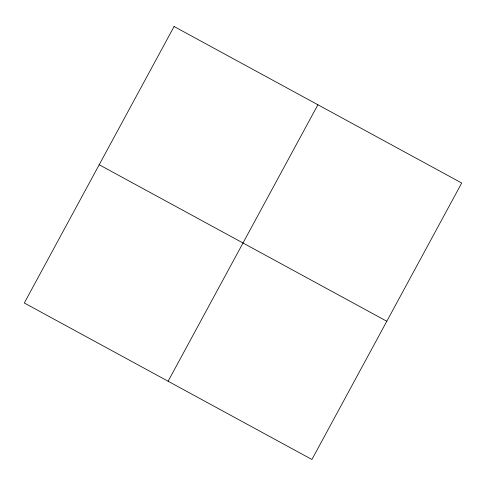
<?xml version="1.0" encoding="UTF-8"?>
<svg xmlns="http://www.w3.org/2000/svg" width="486" height="486" viewBox="0 0 486 486"><rect width="100%" height="100%" fill="white"/><g stroke="black" fill="none" stroke-linecap="round" stroke-linejoin="round"><path stroke-width="0.73" d="M168.107 381.243L317.893 104.757M99.193 164.748L386.807 321.252M174.085 26.511L24.3 302.991L311.915 459.489L461.7 183.009L174.085 26.511"/></g></svg>
